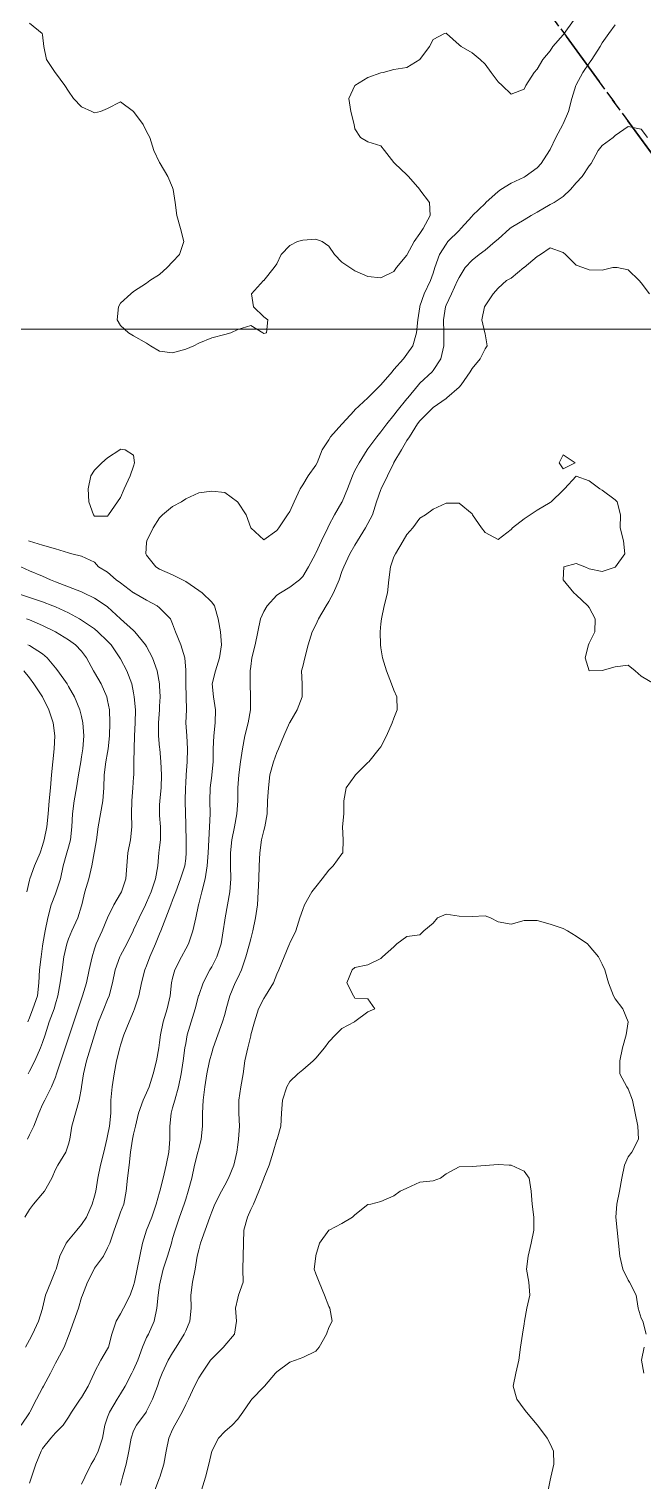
# Model space of a CAD drawing. Header units: centimetres. Extents: x 0 to 642158, y -847 to 649707.
# Drawn here: x 616974.7 to 616998.3, y 620243.1 to 620298.9 of the extents above; entities that cross this region are included whole.
import ezdxf

# ---------------------------------------------------------------- set-up
doc = ezdxf.new("R2010")
doc.units = ezdxf.units.CM
doc.header["$MEASUREMENT"] = 0
doc.linetypes.add('CENTERX2', pattern=[4, 2.5, -0.5, 0.5, -0.5])
doc.layers.add('MEV_grille', color=254, linetype='Continuous', lineweight=9)
doc.layers.add('WAL_topographie 0.5', color=253, linetype='Continuous', lineweight=20)
doc.layers.add('SPW_parcellaire cadastral', color=7, linetype='CENTERX2', lineweight=25, true_color=0xff0542)

# ---------------------------------------------------------------- blocks, each defined once
blk = doc.blocks.new('*U114')
at = {"layer": 'MEV_grille', "transparency": 33554687}
blk.add_lwpolyline([(-1338.461, 0), (1338.461, 0)], dxfattribs=at)
blk = doc.blocks.new('*U115')
at = {"layer": 'MEV_grille', "color": 0, "linetype": 'ByBlock', "lineweight": -2, "transparency": 16777216}
blk.add_blockref('*U114', (0, -2100), dxfattribs=at)

msp = doc.modelspace()

# ---------------------------------------------------------------- linework, layer by layer
at = {"layer": 'SPW_parcellaire cadastral'}
for points in [[(617146.257, 620375.609), (617171.917, 620342.183), (617234.747, 620260.301), (617106.707, 620158.882), (617115.103, 620149.589), (617064.759, 620106.478), (617053.863, 620117.239), (616968.009, 620182.814), (616937.386, 620218.037), (616956.282, 620268.99), (616938.408, 620293.768), (616934.252, 620317.224), (616964.517, 620340.941), (617015.701, 620270.757), (617035.118, 620286.317), (617053.068, 620300.715), (617070.714, 620314.879), (617111.129, 620347.351), (617146.257, 620375.609)], [(616964.517, 620340.941), (616981.735, 620354.446), (617035.118, 620286.317), (617015.701, 620270.757), (616964.517, 620340.941)]]:
    msp.add_lwpolyline(points, dxfattribs=at)
at = {"layer": 'WAL_topographie 0.5'}
for points in [[(616974.436, 620245.25), (616974.75, 620245.726), (616974.767, 620245.75), (616975.023, 620246.25), (616975.25, 620246.688), (616975.284, 620246.75), (616975.562, 620247.25), (616975.75, 620247.631), (616975.817, 620247.75), (616976.077, 620248.25), (616976.25, 620248.681), (616976.278, 620248.75), (616976.46, 620249.25), (616976.632, 620249.75), (616976.75, 620250.154), (616976.785, 620250.25), (616976.978, 620250.75), (616977.229, 620251.25), (616977.25, 620251.279), (616977.588, 620251.75), (616977.75, 620252.062), (616977.831, 620252.25), (616977.998, 620252.75), (616978.187, 620253.25), (616978.25, 620253.436), (616978.37, 620253.75), (616978.469, 620254.25), (616978.516, 620254.75), (616978.577, 620255.25), (616978.635, 620255.75), (616978.712, 620256.25), (616978.75, 620256.442), (616978.824, 620256.75), (616978.94, 620257.25), (616979.122, 620257.75), (616979.25, 620258.031), (616979.344, 620258.25), (616979.505, 620258.75), (616979.635, 620259.25), (616979.725, 620259.75), (616979.75, 620259.958), (616979.778, 620260.25), (616979.883, 620260.75), (616980.044, 620261.25), (616980.159, 620261.75), (616980.211, 620262.25), (616980.25, 620262.428), (616980.329, 620262.75), (616980.592, 620263.25), (616980.75, 620263.56), (616980.854, 620263.75), (616981.029, 620264.25), (616981.142, 620264.75), (616981.238, 620265.25), (616981.25, 620265.296), (616981.37, 620265.75), (616981.498, 620266.25), (616981.573, 620266.75), (616981.611, 620267.25), (616981.634, 620267.75), (616981.668, 620268.25), (616981.689, 620268.75), (616981.681, 620269.25), (616981.692, 620269.75), (616981.75, 620270.221), (616981.754, 620270.25), (616981.81, 620270.75), (616981.812, 620271.25), (616981.828, 620271.75), (616981.882, 620272.25), (616981.891, 620272.75), (616981.817, 620273.25), (616981.774, 620273.75), (616981.891, 620274.25), (616982.048, 620274.75), (616982.123, 620275.25), (616982.085, 620275.75), (616981.994, 620276.25), (616981.852, 620276.75), (616981.75, 620276.895), (616981.389, 620277.25), (616981.25, 620277.341), (616980.75, 620277.689), (616980.633, 620277.75), (616980.25, 620277.946), (616979.75, 620278.155), (616979.601, 620278.25), (616979.25, 620278.692), (616979.217, 620278.75), (616979.25, 620279.187), (616979.255, 620279.25), (616979.502, 620279.75), (616979.75, 620280.137), (616979.855, 620280.25), (616980.25, 620280.57), (616980.593, 620280.75), (616980.75, 620280.867), (616981.25, 620281.094), (616981.75, 620281.16), (616982.25, 620281.104), (616982.735, 620280.75), (616982.75, 620280.736), (616983.073, 620280.25), (616983.25, 620279.75), (616983.25, 620279.75), (616983.75, 620279.292), (616984.25, 620279.642), (616984.333, 620279.75), (616984.667, 620280.25), (616984.75, 620280.371), (616984.915, 620280.75), (616985.148, 620281.25), (616985.25, 620281.4), (616985.461, 620281.75), (616985.75, 620282.154), (616985.797, 620282.25), (616985.996, 620282.75), (616986.25, 620283.129), (616986.318, 620283.25), (616986.75, 620283.735), (616986.761, 620283.75), (616987.216, 620284.25), (616987.25, 620284.282), (616987.75, 620284.75), (616987.75, 620284.75), (616988.25, 620285.248), (616988.252, 620285.25), (616988.68, 620285.75), (616988.75, 620285.833), (616989.113, 620286.25), (616989.25, 620286.426), (616989.477, 620286.75), (616989.622, 620287.25), (616989.669, 620287.75), (616989.742, 620288.25), (616989.75, 620288.271), (616989.915, 620288.75), (616990.149, 620289.25), (616990.25, 620289.544), (616990.32, 620289.75), (616990.497, 620290.25), (616990.75, 620290.658), (616990.826, 620290.75), (616991.25, 620291.183), (616991.323, 620291.25), (616991.75, 620291.735), (616991.767, 620291.75), (616992.25, 620292.222), (616992.285, 620292.25), (616992.75, 620292.678), (616992.851, 620292.75), (616993.25, 620292.999), (616993.75, 620293.23), (616993.784, 620293.25), (616994.25, 620293.587), (616994.409, 620293.75), (616994.727, 620294.25), (616994.75, 620294.29), (616994.971, 620294.75), (616995.233, 620295.25), (616995.25, 620295.284), (616995.449, 620295.75), (616995.579, 620296.25), (616995.736, 620296.75), (616995.75, 620296.778), (616996.005, 620297.25), (616996.25, 620297.607), (616996.345, 620297.75), (616996.665, 620298.25), (616996.75, 620298.393), (616997, 620298.75), (616997.25, 620299.084)], [(616974.75, 620299.15), (616975.24, 620298.75), (616975.25, 620298.7), (616975.298, 620298.25), (616975.404, 620297.75), (616975.737, 620297.25), (616975.75, 620297.237), (616976.109, 620296.75), (616976.25, 620296.54), (616976.437, 620296.25), (616976.75, 620295.934), (616977.14, 620295.75), (616977.25, 620295.707), (616977.479, 620295.75), (616977.75, 620295.868), (616978.25, 620296.128), (616978.75, 620295.75), (616978.75, 620295.75), (616979.116, 620295.25), (616979.25, 620294.984), (616979.367, 620294.75), (616979.528, 620294.25), (616979.75, 620293.788), (616979.764, 620293.75), (616980.069, 620293.25), (616980.25, 620292.829), (616980.276, 620292.75), (616980.352, 620292.25), (616980.415, 620291.75), (616980.553, 620291.25), (616980.685, 620290.75), (616980.511, 620290.25), (616980.25, 620289.977), (616980.034, 620289.75), (616979.75, 620289.493), (616979.375, 620289.25), (616979.25, 620289.152), (616978.75, 620288.831), (616978.644, 620288.75), (616978.25, 620288.39), (616978.169, 620288.25), (616978.12, 620287.75), (616978.25, 620287.532), (616978.553, 620287.25), (616978.75, 620287.132), (616979.25, 620286.852), (616979.4, 620286.75), (616979.75, 620286.536), (616980.25, 620286.478), (616980.75, 620286.616), (616981.058, 620286.75), (616981.25, 620286.848), (616981.75, 620287.055), (616982.25, 620287.184), (616982.482, 620287.25), (616982.75, 620287.373), (616983.25, 620287.529), (616983.712, 620287.25), (616983.75, 620287.223), (616983.85, 620287.25), (616983.91, 620287.75), (616983.75, 620287.861), (616983.35, 620288.25), (616983.284, 620288.75), (616983.739, 620289.25), (616983.75, 620289.259), (616984.15, 620289.75), (616984.25, 620289.901), (616984.413, 620290.25), (616984.75, 620290.606), (616985.041, 620290.75), (616985.25, 620290.809), (616985.75, 620290.841), (616985.99, 620290.75), (616986.25, 620290.579), (616986.47, 620290.25), (616986.75, 620289.955), (616987.057, 620289.75), (616987.25, 620289.625), (616987.75, 620289.412), (616988.25, 620289.359), (616988.75, 620289.606), (616988.854, 620289.75), (616989.25, 620290.23), (616989.258, 620290.25), (616989.532, 620290.75), (616989.75, 620291.058), (616989.874, 620291.25), (616990.141, 620291.75), (616990.112, 620292.25), (616989.75, 620292.739), (616989.741, 620292.75), (616989.312, 620293.25), (616989.25, 620293.32), (616988.779, 620293.75), (616988.75, 620293.792), (616988.388, 620294.25), (616988.25, 620294.437), (616987.75, 620294.589), (616987.462, 620294.75), (616987.25, 620295.083), (616987.22, 620295.25), (616987.088, 620295.75), (616987.013, 620296.25), (616987.245, 620296.75), (616987.25, 620296.754), (616987.75, 620297.06), (616988.25, 620297.234), (616988.337, 620297.25), (616988.75, 620297.369), (616989.25, 620297.45), (616989.75, 620297.75), (616989.75, 620297.75), (616990.113, 620298.25), (616990.25, 620298.52), (616990.697, 620298.75), (616990.75, 620298.768), (616990.773, 620298.75), (616991.25, 620298.321), (616991.326, 620298.25), (616991.75, 620298.015), (616992.06, 620297.75), (616992.25, 620297.568), (616992.49, 620297.25), (616992.75, 620296.891), (616992.904, 620296.75), (616993.25, 620296.424), (616993.75, 620296.614), (616993.818, 620296.75), (616994.135, 620297.25), (616994.25, 620297.387), (616994.473, 620297.75), (616994.75, 620298.089), (616994.853, 620298.25), (616995.25, 620298.701), (616995.283, 620298.75), (616995.642, 620299.25)], [(616974.75, 620243.025), (616974.823, 620243.25), (616974.998, 620243.75), (616975.198, 620244.25), (616975.25, 620244.349), (616975.567, 620244.75), (616975.75, 620244.956), (616976.041, 620245.25), (616976.25, 620245.56), (616976.367, 620245.75), (616976.703, 620246.25), (616976.75, 620246.313), (616977.008, 620246.75), (616977.233, 620247.25), (616977.25, 620247.286), (616977.488, 620247.75), (616977.75, 620248.185), (616977.785, 620248.25), (616977.915, 620248.75), (616978.074, 620249.25), (616978.25, 620249.526), (616978.366, 620249.75), (616978.613, 620250.25), (616978.75, 620250.614), (616978.788, 620250.75), (616978.885, 620251.25), (616978.989, 620251.75), (616979.095, 620252.25), (616979.25, 620252.75), (616979.25, 620252.75), (616979.448, 620253.25), (616979.619, 620253.75), (616979.75, 620254.211), (616979.761, 620254.25), (616979.89, 620254.75), (616980.007, 620255.25), (616980.097, 620255.75), (616980.136, 620256.25), (616980.137, 620256.75), (616980.191, 620257.25), (616980.25, 620257.448), (616980.33, 620257.75), (616980.475, 620258.25), (616980.572, 620258.75), (616980.654, 620259.25), (616980.723, 620259.75), (616980.75, 620259.927), (616980.808, 620260.25), (616980.964, 620260.75), (616981.116, 620261.25), (616981.246, 620261.75), (616981.25, 620261.762), (616981.423, 620262.25), (616981.681, 620262.75), (616981.75, 620262.868), (616981.948, 620263.25), (616982.111, 620263.75), (616982.188, 620264.25), (616982.25, 620264.659), (616982.265, 620264.75), (616982.36, 620265.25), (616982.44, 620265.75), (616982.482, 620266.25), (616982.478, 620266.75), (616982.477, 620267.25), (616982.528, 620267.75), (616982.624, 620268.25), (616982.713, 620268.75), (616982.75, 620269.25), (616982.75, 620269.25), (616982.754, 620269.75), (616982.789, 620270.25), (616982.862, 620270.75), (616982.938, 620271.25), (616983.027, 620271.75), (616983.147, 620272.25), (616983.238, 620272.75), (616983.244, 620273.25), (616983.222, 620273.75), (616983.231, 620274.25), (616983.25, 620274.417), (616983.289, 620274.75), (616983.415, 620275.25), (616983.523, 620275.75), (616983.625, 620276.25), (616983.75, 620276.527), (616983.874, 620276.75), (616984.25, 620277.157), (616984.393, 620277.25), (616984.75, 620277.462), (616985.123, 620277.75), (616985.25, 620277.88), (616985.468, 620278.25), (616985.736, 620278.75), (616985.75, 620278.778), (616985.973, 620279.25), (616986.207, 620279.75), (616986.25, 620279.835), (616986.47, 620280.25), (616986.75, 620280.728), (616986.762, 620280.75), (616986.967, 620281.25), (616987.153, 620281.75), (616987.25, 620281.947), (616987.411, 620282.25), (616987.724, 620282.75), (616987.75, 620282.788), (616988.097, 620283.25), (616988.25, 620283.442), (616988.473, 620283.75), (616988.75, 620284.081), (616988.876, 620284.25), (616989.25, 620284.701), (616989.289, 620284.75), (616989.692, 620285.25), (616989.75, 620285.311), (616990.212, 620285.75), (616990.25, 620285.795), (616990.556, 620286.25), (616990.672, 620286.75), (616990.671, 620287.25), (616990.658, 620287.75), (616990.728, 620288.25), (616990.75, 620288.302), (616990.955, 620288.75), (616991.195, 620289.25), (616991.25, 620289.373), (616991.488, 620289.75), (616991.75, 620290.041), (616992.026, 620290.25), (616992.25, 620290.419), (616992.642, 620290.75), (616992.75, 620290.848), (616993.198, 620291.25), (616993.25, 620291.29), (616993.75, 620291.591), (616994.018, 620291.75), (616994.25, 620291.887), (616994.75, 620292.172), (616994.909, 620292.25), (616995.25, 620292.485), (616995.534, 620292.75), (616995.75, 620293.005), (616995.976, 620293.25), (616996.25, 620293.661), (616996.323, 620293.75), (616996.596, 620294.25), (616996.75, 620294.451), (616997.172, 620294.75), (616997.25, 620294.829), (616997.75, 620295.173), (616998.25, 620295.07), (616998.485, 620294.75)], [(616976.75, 620242.985), (616976.874, 620243.25), (616977.12, 620243.75), (616977.25, 620243.956), (616977.389, 620244.25), (616977.555, 620244.75), (616977.643, 620245.25), (616977.75, 620245.558), (616977.819, 620245.75), (616978.125, 620246.25), (616978.25, 620246.453), (616978.428, 620246.75), (616978.683, 620247.25), (616978.75, 620247.38), (616978.907, 620247.75), (616979.095, 620248.25), (616979.25, 620248.614), (616979.322, 620248.75), (616979.542, 620249.25), (616979.636, 620249.75), (616979.691, 620250.25), (616979.75, 620250.637), (616979.769, 620250.75), (616979.891, 620251.25), (616980.049, 620251.75), (616980.202, 620252.25), (616980.25, 620252.423), (616980.346, 620252.75), (616980.517, 620253.25), (616980.694, 620253.75), (616980.75, 620253.937), (616980.852, 620254.25), (616980.984, 620254.75), (616981.09, 620255.25), (616981.22, 620255.75), (616981.25, 620255.875), (616981.35, 620256.25), (616981.4, 620256.75), (616981.396, 620257.25), (616981.419, 620257.75), (616981.482, 620258.25), (616981.563, 620258.75), (616981.666, 620259.25), (616981.75, 620259.568), (616981.803, 620259.75), (616981.982, 620260.25), (616982.165, 620260.75), (616982.25, 620261.039), (616982.311, 620261.25), (616982.446, 620261.75), (616982.652, 620262.25), (616982.75, 620262.451), (616982.891, 620262.75), (616983.065, 620263.25), (616983.206, 620263.75), (616983.25, 620263.945), (616983.329, 620264.25), (616983.431, 620264.75), (616983.512, 620265.25), (616983.536, 620265.75), (616983.555, 620266.25), (616983.577, 620266.75), (616983.594, 620267.25), (616983.659, 620267.75), (616983.75, 620268.107), (616983.794, 620268.25), (616983.879, 620268.75), (616983.899, 620269.25), (616983.935, 620269.75), (616983.989, 620270.25), (616984.118, 620270.75), (616984.25, 620271.107), (616984.314, 620271.25), (616984.52, 620271.75), (616984.743, 620272.25), (616984.75, 620272.266), (616985.027, 620272.75), (616985.226, 620273.25), (616985.224, 620273.75), (616985.205, 620274.25), (616985.25, 620274.417), (616985.333, 620274.75), (616985.459, 620275.25), (616985.611, 620275.75), (616985.75, 620276.023), (616985.854, 620276.25), (616986.147, 620276.75), (616986.25, 620276.918), (616986.429, 620277.25), (616986.649, 620277.75), (616986.75, 620278.065), (616986.821, 620278.25), (616987.05, 620278.75), (616987.25, 620279.08), (616987.351, 620279.25), (616987.658, 620279.75), (616987.75, 620279.92), (616987.924, 620280.25), (616988.086, 620280.75), (616988.25, 620281.221), (616988.26, 620281.25), (616988.497, 620281.75), (616988.744, 620282.25), (616988.75, 620282.26), (616989.046, 620282.75), (616989.25, 620283.101), (616989.346, 620283.25), (616989.659, 620283.75), (616989.75, 620283.866), (616990.134, 620284.25), (616990.25, 620284.372), (616990.75, 620284.726), (616990.784, 620284.75), (616991.25, 620285.151), (616991.335, 620285.25), (616991.677, 620285.75), (616991.75, 620285.867), (616992.059, 620286.25), (616992.25, 620286.624), (616992.331, 620286.75), (616992.25, 620287.212), (616992.244, 620287.25), (616992.12, 620287.75), (616992.234, 620288.25), (616992.25, 620288.288), (616992.557, 620288.75), (616992.75, 620288.957), (616993.072, 620289.25), (616993.25, 620289.351), (616993.736, 620289.75), (616993.75, 620289.762), (616994.25, 620290.18), (616994.382, 620290.25), (616994.75, 620290.51), (616995.25, 620290.335), (616995.341, 620290.25), (616995.75, 620289.85), (616996, 620289.75), (616996.25, 620289.671), (616996.75, 620289.654), (616997.157, 620289.75), (616997.25, 620289.762), (616997.318, 620289.75), (616997.75, 620289.663), (616998.175, 620289.25), (616998.25, 620289.163), (616998.561, 620288.75)], [(616977.75, 620280.202), (616977.785, 620280.25), (616978.13, 620280.75), (616978.25, 620280.914), (616978.384, 620281.25), (616978.623, 620281.75), (616978.75, 620282.122), (616978.785, 620282.25), (616978.75, 620282.544), (616978.432, 620282.75), (616978.25, 620282.769), (616978.224, 620282.75), (616977.75, 620282.433), (616977.529, 620282.25), (616977.25, 620281.968), (616977.109, 620281.75), (616977.002, 620281.25), (616977.028, 620280.75), (616977.205, 620280.25), (616977.25, 620280.19), (616977.75, 620280.202)], [(616995.712, 620282.25), (616995.25, 620282.01), (616995.092, 620282.25), (616995.25, 620282.55), (616995.712, 620282.25)], [(616978.25, 620242.948), (616978.319, 620243.25), (616978.469, 620243.75), (616978.573, 620244.25), (616978.65, 620244.75), (616978.75, 620245.032), (616978.858, 620245.25), (616979.231, 620245.75), (616979.25, 620245.783), (616979.481, 620246.25), (616979.669, 620246.75), (616979.75, 620246.995), (616979.842, 620247.25), (616980.074, 620247.75), (616980.25, 620248.036), (616980.388, 620248.25), (616980.698, 620248.75), (616980.75, 620248.879), (616980.913, 620249.25), (616980.958, 620249.75), (616980.95, 620250.25), (616981.013, 620250.75), (616981.11, 620251.25), (616981.189, 620251.75), (616981.25, 620251.993), (616981.317, 620252.25), (616981.504, 620252.75), (616981.674, 620253.25), (616981.75, 620253.456), (616981.872, 620253.75), (616982.126, 620254.25), (616982.25, 620254.481), (616982.391, 620254.75), (616982.602, 620255.25), (616982.715, 620255.75), (616982.75, 620256.021), (616982.776, 620256.25), (616982.814, 620256.75), (616982.796, 620257.25), (616982.792, 620257.75), (616982.872, 620258.25), (616982.954, 620258.75), (616983.026, 620259.25), (616983.135, 620259.75), (616983.25, 620260.22), (616983.258, 620260.25), (616983.397, 620260.75), (616983.55, 620261.25), (616983.75, 620261.658), (616983.815, 620261.75), (616984.121, 620262.25), (616984.25, 620262.585), (616984.331, 620262.75), (616984.535, 620263.25), (616984.736, 620263.75), (616984.75, 620263.782), (616984.975, 620264.25), (616985.141, 620264.75), (616985.25, 620265.068), (616985.317, 620265.25), (616985.595, 620265.75), (616985.75, 620265.949), (616985.993, 620266.25), (616986.25, 620266.591), (616986.418, 620266.75), (616986.75, 620267.21), (616986.783, 620267.25), (616986.805, 620267.75), (616986.776, 620268.25), (616986.828, 620268.75), (616986.827, 620269.25), (616986.919, 620269.75), (616987.25, 620270.218), (616987.278, 620270.25), (616987.75, 620270.722), (616987.787, 620270.75), (616988.187, 620271.25), (616988.25, 620271.328), (616988.461, 620271.75), (616988.684, 620272.25), (616988.75, 620272.426), (616988.869, 620272.75), (616988.866, 620273.25), (616988.75, 620273.51), (616988.662, 620273.75), (616988.465, 620274.25), (616988.314, 620274.75), (616988.25, 620275.136), (616988.234, 620275.25), (616988.226, 620275.75), (616988.25, 620276.058), (616988.266, 620276.25), (616988.377, 620276.75), (616988.497, 620277.25), (616988.551, 620277.75), (616988.62, 620278.25), (616988.75, 620278.629), (616988.81, 620278.75), (616989.109, 620279.25), (616989.25, 620279.495), (616989.478, 620279.75), (616989.75, 620280.118), (616989.967, 620280.25), (616990.25, 620280.467), (616990.75, 620280.691), (616991.25, 620280.697), (616991.75, 620280.283), (616991.77, 620280.25), (616992.108, 620279.75), (616992.25, 620279.571), (616992.75, 620279.299), (616993.25, 620279.686), (616993.298, 620279.75), (616993.75, 620280.091), (616993.982, 620280.25), (616994.25, 620280.431), (616994.75, 620280.722), (616994.792, 620280.75), (616995.25, 620281.201), (616995.298, 620281.25), (616995.75, 620281.733), (616996.25, 620281.55), (616996.663, 620281.25), (616996.75, 620281.194), (616997.25, 620280.822), (616997.328, 620280.75), (616997.451, 620280.25), (616997.44, 620279.75), (616997.565, 620279.25), (616997.618, 620278.75), (616997.263, 620278.25), (616997.25, 620278.24), (616996.75, 620278.069), (616996.25, 620278.167), (616996.079, 620278.25), (616995.75, 620278.374), (616995.271, 620278.25), (616995.25, 620277.75), (616995.663, 620277.25), (616995.75, 620277.171), (616996.201, 620276.75), (616996.25, 620276.684), (616996.48, 620276.25), (616996.461, 620275.75), (616996.25, 620275.314), (616996.222, 620275.25), (616996.09, 620274.75), (616996.25, 620274.25), (616996.75, 620274.266), (616997.25, 620274.409), (616997.75, 620274.471), (616998.009, 620274.25), (616998.25, 620274.05), (616998.75, 620273.75)], [(616974.602, 620248.25), (616974.75, 620248.531), (616974.861, 620248.75), (616975.097, 620249.25), (616975.25, 620249.732), (616975.255, 620249.75), (616975.369, 620250.25), (616975.569, 620250.75), (616975.75, 620251.196), (616975.77, 620251.25), (616975.918, 620251.75), (616976.159, 620252.25), (616976.25, 620252.367), (616976.564, 620252.75), (616976.75, 620252.959), (616976.937, 620253.25), (616977.164, 620253.75), (616977.25, 620254.051), (616977.294, 620254.25), (616977.381, 620254.75), (616977.481, 620255.25), (616977.601, 620255.75), (616977.722, 620256.25), (616977.75, 620256.372), (616977.823, 620256.75), (616977.871, 620257.25), (616977.881, 620257.75), (616977.925, 620258.25), (616978.002, 620258.75), (616978.097, 620259.25), (616978.217, 620259.75), (616978.25, 620259.863), (616978.38, 620260.25), (616978.581, 620260.75), (616978.75, 620261.152), (616978.789, 620261.25), (616978.951, 620261.75), (616979.057, 620262.25), (616979.185, 620262.75), (616979.25, 620262.914), (616979.379, 620263.25), (616979.594, 620263.75), (616979.75, 620264.139), (616979.796, 620264.25), (616979.994, 620264.75), (616980.182, 620265.25), (616980.25, 620265.427), (616980.367, 620265.75), (616980.555, 620266.25), (616980.712, 620266.75), (616980.75, 620267.041), (616980.775, 620267.25), (616980.767, 620267.75), (616980.753, 620268.25), (616980.75, 620268.375), (616980.739, 620268.75), (616980.726, 620269.25), (616980.737, 620269.75), (616980.75, 620269.927), (616980.775, 620270.25), (616980.812, 620270.75), (616980.821, 620271.25), (616980.79, 620271.75), (616980.761, 620272.25), (616980.776, 620272.75), (616980.775, 620273.25), (616980.756, 620273.75), (616980.751, 620274.25), (616980.75, 620274.278), (616980.72, 620274.75), (616980.56, 620275.25), (616980.365, 620275.75), (616980.25, 620276.053), (616980.163, 620276.25), (616979.75, 620276.678), (616979.653, 620276.75), (616979.25, 620276.963), (616978.753, 620277.25), (616978.75, 620277.252), (616978.25, 620277.629), (616978.084, 620277.75), (616977.75, 620278.043), (616977.407, 620278.25), (616977.25, 620278.422), (616976.75, 620278.657), (616976.38, 620278.75), (616976.25, 620278.79), (616975.75, 620278.943), (616975.25, 620279.078), (616974.75, 620279.234), (616974.708, 620279.25)], [(616974.568, 620253.25), (616974.75, 620253.541), (616974.904, 620253.75), (616975.25, 620254.155), (616975.324, 620254.25), (616975.611, 620254.75), (616975.75, 620255.082), (616975.837, 620255.25), (616976.148, 620255.75), (616976.25, 620256.055), (616976.304, 620256.25), (616976.382, 620256.75), (616976.518, 620257.25), (616976.662, 620257.75), (616976.75, 620258.226), (616976.754, 620258.25), (616976.823, 620258.75), (616976.937, 620259.25), (616977.1, 620259.75), (616977.25, 620260.25), (616977.25, 620260.25), (616977.406, 620260.75), (616977.606, 620261.25), (616977.75, 620261.612), (616977.807, 620261.75), (616977.943, 620262.25), (616978.044, 620262.75), (616978.221, 620263.25), (616978.25, 620263.308), (616978.485, 620263.75), (616978.731, 620264.25), (616978.75, 620264.287), (616978.966, 620264.75), (616979.205, 620265.25), (616979.25, 620265.343), (616979.427, 620265.75), (616979.597, 620266.25), (616979.679, 620266.75), (616979.724, 620267.25), (616979.75, 620267.462), (616979.78, 620267.75), (616979.784, 620268.25), (616979.75, 620268.683), (616979.745, 620268.75), (616979.75, 620269.083), (616979.752, 620269.25), (616979.803, 620269.75), (616979.821, 620270.25), (616979.801, 620270.75), (616979.755, 620271.25), (616979.75, 620271.301), (616979.709, 620271.75), (616979.712, 620272.25), (616979.744, 620272.75), (616979.75, 620272.897), (616979.765, 620273.25), (616979.75, 620273.679), (616979.747, 620273.75), (616979.656, 620274.25), (616979.476, 620274.75), (616979.25, 620275.183), (616979.21, 620275.25), (616978.8, 620275.75), (616978.75, 620275.798), (616978.25, 620276.25), (616978.25, 620276.25), (616977.75, 620276.711), (616977.701, 620276.75), (616977.25, 620277.047), (616976.828, 620277.25), (616976.75, 620277.286), (616976.25, 620277.485), (616975.75, 620277.67), (616975.554, 620277.75), (616975.25, 620277.885), (616974.75, 620278.1), (616974.42, 620278.25)], [(616974.676, 620256.25), (616974.75, 620256.415), (616974.915, 620256.75), (616975.113, 620257.25), (616975.25, 620257.579), (616975.345, 620257.75), (616975.59, 620258.25), (616975.75, 620258.634), (616975.788, 620258.75), (616975.95, 620259.25), (616976.116, 620259.75), (616976.25, 620260.135), (616976.289, 620260.25), (616976.451, 620260.75), (616976.616, 620261.25), (616976.75, 620261.64), (616976.789, 620261.75), (616976.936, 620262.25), (616977.044, 620262.75), (616977.152, 620263.25), (616977.25, 620263.567), (616977.31, 620263.75), (616977.539, 620264.25), (616977.749, 620264.75), (616977.75, 620264.754), (616977.99, 620265.25), (616978.25, 620265.694), (616978.282, 620265.75), (616978.456, 620266.25), (616978.488, 620266.75), (616978.528, 620267.25), (616978.635, 620267.75), (616978.688, 620268.25), (616978.675, 620268.75), (616978.683, 620269.25), (616978.721, 620269.75), (616978.75, 620270.167), (616978.756, 620270.25), (616978.763, 620270.75), (616978.766, 620271.25), (616978.784, 620271.75), (616978.813, 620272.25), (616978.817, 620272.75), (616978.776, 620273.25), (616978.75, 620273.398), (616978.678, 620273.75), (616978.491, 620274.25), (616978.25, 620274.709), (616978.227, 620274.75), (616977.882, 620275.25), (616977.75, 620275.385), (616977.38, 620275.75), (616977.25, 620275.86), (616976.75, 620276.203), (616976.67, 620276.25), (616976.25, 620276.484), (616975.75, 620276.707), (616975.647, 620276.75), (616975.25, 620276.903), (616974.75, 620277.069), (616974.25, 620277.238)], [(616974.699, 620258.75), (616974.75, 620258.859), (616974.953, 620259.25), (616975.18, 620259.75), (616975.25, 620259.961), (616975.35, 620260.25), (616975.512, 620260.75), (616975.694, 620261.25), (616975.75, 620261.451), (616975.84, 620261.75), (616975.931, 620262.25), (616976.002, 620262.75), (616976.069, 620263.25), (616976.179, 620263.75), (616976.25, 620263.944), (616976.378, 620264.25), (616976.604, 620264.75), (616976.75, 620265.218), (616976.76, 620265.25), (616976.88, 620265.75), (616977.026, 620266.25), (616977.144, 620266.75), (616977.239, 620267.25), (616977.25, 620267.323), (616977.323, 620267.75), (616977.383, 620268.25), (616977.473, 620268.75), (616977.569, 620269.25), (616977.608, 620269.75), (616977.623, 620270.25), (616977.684, 620270.75), (616977.75, 620271.107), (616977.777, 620271.25), (616977.823, 620271.75), (616977.837, 620272.25), (616977.82, 620272.75), (616977.75, 620273.115), (616977.721, 620273.25), (616977.498, 620273.75), (616977.25, 620274.191), (616977.215, 620274.25), (616976.941, 620274.75), (616976.75, 620275.003), (616976.517, 620275.25), (616976.25, 620275.437), (616975.75, 620275.749), (616975.747, 620275.75), (616975.25, 620275.991), (616974.75, 620276.207), (616974.642, 620276.25)], [(616974.683, 620260.75), (616974.75, 620260.913), (616974.878, 620261.25), (616975.053, 620261.75), (616975.111, 620262.25), (616975.136, 620262.75), (616975.194, 620263.25), (616975.25, 620263.668), (616975.262, 620263.75), (616975.351, 620264.25), (616975.453, 620264.75), (616975.58, 620265.25), (616975.75, 620265.681), (616975.776, 620265.75), (616975.944, 620266.25), (616976.048, 620266.75), (616976.18, 620267.25), (616976.25, 620267.476), (616976.33, 620267.75), (616976.379, 620268.25), (616976.403, 620268.75), (616976.473, 620269.25), (616976.556, 620269.75), (616976.639, 620270.25), (616976.718, 620270.75), (616976.75, 620270.947), (616976.796, 620271.25), (616976.838, 620271.75), (616976.802, 620272.25), (616976.75, 620272.5), (616976.691, 620272.75), (616976.486, 620273.25), (616976.25, 620273.65), (616976.192, 620273.75), (616975.839, 620274.25), (616975.75, 620274.365), (616975.436, 620274.75), (616975.25, 620274.906), (616974.75, 620275.22), (616974.691, 620275.25)], [(616974.654, 620265.75), (616974.75, 620266.196), (616974.765, 620266.25), (616974.949, 620266.75), (616975.156, 620267.25), (616975.25, 620267.536), (616975.319, 620267.75), (616975.423, 620268.25), (616975.467, 620268.75), (616975.512, 620269.25), (616975.555, 620269.75), (616975.59, 620270.25), (616975.643, 620270.75), (616975.701, 620271.25), (616975.723, 620271.75), (616975.659, 620272.25), (616975.496, 620272.75), (616975.253, 620273.25), (616975.25, 620273.255), (616974.924, 620273.75), (616974.75, 620273.978), (616974.538, 620274.25)], [(616979.571, 620242.75), (616979.75, 620243.218), (616979.763, 620243.25), (616979.915, 620243.75), (616979.996, 620244.25), (616980.103, 620244.75), (616980.25, 620245.085), (616980.332, 620245.25), (616980.61, 620245.75), (616980.75, 620246.038), (616980.861, 620246.25), (616981.085, 620246.75), (616981.25, 620247.063), (616981.365, 620247.25), (616981.708, 620247.75), (616981.75, 620247.802), (616982.198, 620248.25), (616982.25, 620248.309), (616982.624, 620248.75), (616982.698, 620249.25), (616982.658, 620249.75), (616982.75, 620250.135), (616982.785, 620250.25), (616982.955, 620250.75), (616982.95, 620251.25), (616982.953, 620251.75), (616982.967, 620252.25), (616982.989, 620252.75), (616983.13, 620253.25), (616983.25, 620253.543), (616983.349, 620253.75), (616983.56, 620254.25), (616983.75, 620254.734), (616983.757, 620254.75), (616983.951, 620255.25), (616984.107, 620255.75), (616984.25, 620256.234), (616984.258, 620256.25), (616984.41, 620256.75), (616984.437, 620257.25), (616984.466, 620257.75), (616984.63, 620258.25), (616984.75, 620258.463), (616985.057, 620258.75), (616985.25, 620258.915), (616985.642, 620259.25), (616985.75, 620259.363), (616986.082, 620259.75), (616986.25, 620259.989), (616986.504, 620260.25), (616986.75, 620260.5), (616987.236, 620260.75), (616987.25, 620260.769), (616987.75, 620261.139), (616988.013, 620261.25), (616987.75, 620261.635), (616987.25, 620261.669), (616987.201, 620261.75), (616986.94, 620262.25), (616987.15, 620262.75), (616987.25, 620262.839), (616987.75, 620262.945), (616988.25, 620263.194), (616988.309, 620263.25), (616988.75, 620263.645), (616988.855, 620263.75), (616989.25, 620264.038), (616989.75, 620264.103), (616989.897, 620264.25), (616990.25, 620264.55), (616990.424, 620264.75), (616990.75, 620264.892), (616991.25, 620264.819), (616991.75, 620264.805), (616992.25, 620264.825), (616992.454, 620264.75), (616992.75, 620264.602), (616993.25, 620264.508), (616993.75, 620264.657), (616994.25, 620264.65), (616994.75, 620264.515), (616995.25, 620264.34), (616995.417, 620264.25), (616995.75, 620264.048), (616996.181, 620263.75), (616996.25, 620263.682), (616996.609, 620263.25), (616996.75, 620262.972), (616996.849, 620262.75), (616996.992, 620262.25), (616997.178, 620261.75), (616997.25, 620261.637), (616997.546, 620261.25), (616997.745, 620260.75), (616997.669, 620260.25), (616997.533, 620259.75), (616997.431, 620259.25), (616997.429, 620258.75), (616997.694, 620258.25), (616997.75, 620258.181), (616997.917, 620257.75), (616998.017, 620257.25), (616998.12, 620256.75), (616998.143, 620256.25), (616997.882, 620255.75), (616997.75, 620255.56), (616997.605, 620255.25), (616997.5, 620254.75), (616997.412, 620254.25), (616997.314, 620253.75), (616997.278, 620253.25), (616997.319, 620252.75), (616997.38, 620252.25), (616997.426, 620251.75), (616997.537, 620251.25), (616997.75, 620250.818), (616997.8, 620250.75), (616998.056, 620250.25), (616998.129, 620249.75), (616998.25, 620249.363), (616998.307, 620249.25), (616998.443, 620248.75)], [(616981.354, 620242.75), (616981.506, 620243.25), (616981.639, 620243.75), (616981.75, 620244.25), (616981.75, 620244.25), (616982.014, 620244.75), (616982.25, 620245.002), (616982.53, 620245.25), (616982.75, 620245.483), (616982.951, 620245.75), (616983.25, 620246.201), (616983.292, 620246.25), (616983.75, 620246.728), (616983.773, 620246.75), (616984.206, 620247.25), (616984.25, 620247.299), (616984.75, 620247.675), (616984.974, 620247.75), (616985.25, 620247.844), (616985.75, 620248.088), (616985.878, 620248.25), (616986.155, 620248.75), (616986.25, 620249.006), (616986.377, 620249.25), (616986.282, 620249.75), (616986.25, 620249.811), (616986.087, 620250.25), (616985.875, 620250.75), (616985.75, 620251.069), (616985.686, 620251.25), (616985.745, 620251.75), (616985.75, 620251.767), (616985.896, 620252.25), (616986.25, 620252.743), (616986.257, 620252.75), (616986.75, 620253.002), (616987.161, 620253.25), (616987.25, 620253.334), (616987.75, 620253.728), (616987.861, 620253.75), (616988.25, 620253.85), (616988.75, 620254.062), (616988.987, 620254.25), (616989.25, 620254.36), (616989.75, 620254.591), (616990.25, 620254.647), (616990.541, 620254.75), (616990.75, 620254.917), (616991.25, 620255.182), (616991.75, 620255.197), (616992.25, 620255.235), (616992.417, 620255.25), (616992.75, 620255.274), (616993.179, 620255.25), (616993.25, 620255.246), (616993.75, 620255.017), (616993.944, 620254.75), (616994.023, 620254.25), (616994.053, 620253.75), (616994.12, 620253.25), (616994.125, 620252.75), (616994.021, 620252.25), (616993.906, 620251.75), (616993.846, 620251.25), (616993.927, 620250.75), (616993.964, 620250.25), (616993.852, 620249.75), (616993.767, 620249.25), (616993.75, 620249.15), (616993.694, 620248.75), (616993.606, 620248.25), (616993.544, 620247.75), (616993.434, 620247.25), (616993.328, 620246.75), (616993.469, 620246.25), (616993.75, 620245.87), (616993.84, 620245.75), (616994.25, 620245.263), (616994.264, 620245.25), (616994.638, 620244.75), (616994.75, 620244.536), (616994.873, 620244.25), (616994.895, 620243.75), (616994.78, 620243.25), (616994.75, 620243.129), (616994.669, 620242.75)], [(616998.362, 620248.25), (616998.257, 620247.75), (616998.348, 620247.25)]]:
    msp.add_lwpolyline(points, dxfattribs=at)

# ---------------------------------------------------------------- block references
at = {"layer": 'MEV_grille', "transparency": 33554687}
msp.add_blockref('*U115', (616669.481, 622387.381), dxfattribs=at)

doc.saveas('drawing.dxf')
